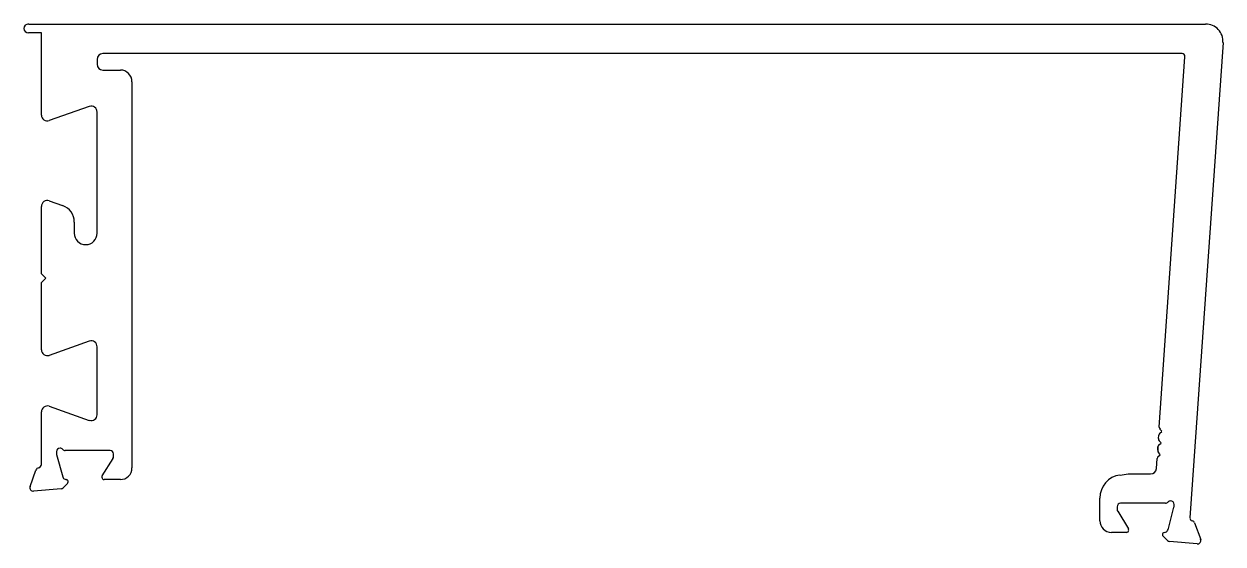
# Model space of a CAD drawing. Extents: x -51 to 52, y 3 to 47.
import ezdxf

# ---------------------------------------------------------------- set-up
doc = ezdxf.new("R2010")
doc.units = 0
doc.layers.add('1', color=7, linetype='CONTINUOUS')

msp = doc.modelspace()

# ---------------------------------------------------------------- linework, layer by layer
at = {"layer": '1', "linetype": 'CONTINUOUS'}
for p, q in [((-50.7, 47.48), (50.56, 47.48)), ((-49.58, 46.72), (-50.7, 46.72)), ((-49.58, 39.65), (-49.58, 46.72)), ((52.06, 45.88), (49.22, 5.01)), ((-44.79, 44.44), (-44.79, 44.02)), ((48.54, 44.94), (-44.29, 44.94)), ((46.58, 12.82), (48.79, 44.67)), ((-44.29, 43.52), (-42.79, 43.52)), ((-41.79, 42.52), (-41.79, 9.31)), ((-45.46, 40.39), (-48.9, 39.18)), ((-44.79, 29.49), (-44.79, 39.91)), ((-48.9, 32.27), (-47.76, 31.87)), ((-49.58, 25.99), (-49.58, 31.79)), ((-46.75, 30.45), (-46.75, 29.49)), ((-49.21, 25.62), (-49.58, 25.99)), ((-49.58, 25.25), (-49.21, 25.62)), ((-49.58, 19.47), (-49.58, 25.25)), ((-45.46, 20.2), (-48.9, 18.99)), ((-44.79, 13.88), (-44.79, 19.73)), ((-48.9, 14.61), (-45.46, 13.4)), ((-49.58, 9.61), (-49.58, 14.13)), ((46.62, 12.29), (46.8, 12.45)), ((46.8, 12.46), (46.64, 12.64)), ((46.51, 11.83), (46.53, 12.12)), ((46.55, 11.29), (46.73, 11.45)), ((46.73, 11.46), (46.57, 11.64)), ((-48.28, 10.71), (-48.28, 10.55)), ((-48.27, 10.47), (-47.75, 8.55)), ((-43.68, 10.81), (-47.53, 10.81)), ((-43.38, 10.29), (-43.38, 10.51)), ((46.44, 10.83), (46.46, 11.12)), ((46.46, 11.12), (46.44, 10.83)), ((46.44, 10.83), (46.46, 11.12)), ((46.46, 11.12), (46.44, 10.83)), ((46.44, 10.83), (46.46, 11.12)), ((46.48, 10.29), (46.66, 10.45)), ((46.66, 10.46), (46.5, 10.65)), ((-44.35, 8.62), (-43.42, 10.13)), ((46.33, 9.26), (46.39, 10.12)), ((46.39, 10.12), (46.39, 10.12)), ((-50.56, 7.71), (-50.05, 9.12)), ((-47.54, 8.33), (-47.43, 8.3)), ((-42.79, 8.31), (-44.18, 8.31)), ((43.2, 8.7), (43.91, 8.79)), ((43.91, 8.79), (45.83, 8.79)), ((-47.89, 7.52), (-50.25, 7.31)), ((-47.34, 7.97), (-47.7, 7.61)), ((41.47, 4.77), (41.47, 6.72)), ((47.11, 6.27), (43.25, 6.27)), ((42.95, 5.97), (42.95, 5.75)), ((43, 5.59), (43.92, 4.07)), ((47.33, 4), (47.84, 5.93)), ((47.85, 6.01), (47.85, 6.17)), ((49.62, 4.58), (50.14, 3.17)), ((43.75, 3.77), (42.47, 3.77)), ((47.28, 3.06), (46.91, 3.43)), ((47, 3.76), (47.11, 3.79)), ((49.83, 2.77), (47.46, 2.98))]:
    msp.add_line(p, q, dxfattribs=at)
for centre, radius, start, end in [((-50.7, 47.1), 0.381, 90, 270), ((50.56, 45.98), 1.5, 356.035, 90), ((-44.29, 44.44), 0.5, 90, 180), ((48.54, 44.69), 0.25, 356.035, 90), ((-44.29, 44.02), 0.5, 180, 270), ((-42.79, 42.52), 1, 0.0036, 90), ((-45.29, 39.91), 0.5, 360, 109.35), ((-49.07, 39.65), 0.508, 180, 289.35), ((-49.07, 31.79), 0.508, 70.65, 180), ((-48.25, 30.45), 1.5, 360, 70.65), ((-45.77, 29.49), 0.979, 180, 0), ((-45.29, 19.73), 0.5, 360, 109.35), ((-49.07, 19.47), 0.508, 180, 289.35), ((-49.07, 14.13), 0.508, 70.65, 180), ((-45.29, 13.88), 0.5, 250.65, 0), ((46.83, 12.81), 0.25, 176.035, 221.035), ((46.79, 12.45), 0.008, 311.035, 41.035), ((46.76, 11.81), 0.25, 176.035, 221.035), ((46.78, 12.1), 0.25, 131.035, 176.035), ((46.72, 11.46), 0.008, 311.035, 41.035), ((-47.98, 10.71), 0.3, 90, 180), ((-47.98, 10.55), 0.3, 180, 195), ((-47.98, 10.71), 0.3, 41.8103, 90), ((-47.53, 11.11), 0.3, 221.8103, 270), ((-43.68, 10.51), 0.3, 0, 90), ((46.69, 10.81), 0.25, 176.035, 221.035), ((46.71, 11.1), 0.25, 131.035, 176.035), ((46.65, 10.46), 0.008, 311.035, 41.035), ((-49.77, 9.02), 0.3, 100.9043, 160), ((-49.88, 9.61), 0.3, 280.9043, 360), ((-43.68, 10.29), 0.3, 328.6, 0), ((-42.79, 9.31), 1, 270, 0.0036), ((46.64, 10.11), 0.25, 131.035, 176.035), ((-47.46, 8.62), 0.3, 195, 255), ((-47.48, 8.11), 0.2, 0, 75), ((-44.18, 8.51), 0.2, 148.6, 180), ((-44.18, 8.51), 0.2, 180, 270), ((43.47, 6.72), 2, 97.874, 179.9943), ((45.83, 9.29), 0.5, 269.9943, 356.035), ((-50.28, 7.61), 0.3, 160, 275), ((-47.91, 7.82), 0.3, 275, 315), ((-47.48, 8.11), 0.2, 315, 360), ((43.25, 5.97), 0.3, 89.9943, 179.9943), ((47.11, 6.57), 0.3, 269.9943, 318.184), ((47.55, 6.17), 0.3, 89.9943, 138.184), ((47.55, 6.17), 0.3, 359.9943, 89.9943), ((43.25, 5.75), 0.3, 179.9943, 211.3943), ((47.55, 6.01), 0.3, 344.9943, 359.9943), ((42.47, 4.77), 1, 179.9943, 269.9943), ((49.47, 5.01), 0.25, 181.5411, 255.7947), ((49.34, 4.48), 0.3, 19.9943, 75.7947), ((43.75, 3.97), 0.2, 269.9943, 359.9943), ((43.75, 3.97), 0.2, 359.9943, 31.3943), ((47.05, 3.57), 0.2, 104.9943, 179.9943), ((47.05, 3.57), 0.2, 179.9943, 224.9943), ((47.04, 4.08), 0.3, 284.9943, 344.9943), ((49.85, 3.07), 0.3, 264.9943, 19.9943), ((47.49, 3.28), 0.3, 224.9943, 264.9943)]:
    msp.add_arc(centre, radius, start, end, dxfattribs=at)

doc.saveas('drawing.dxf')
